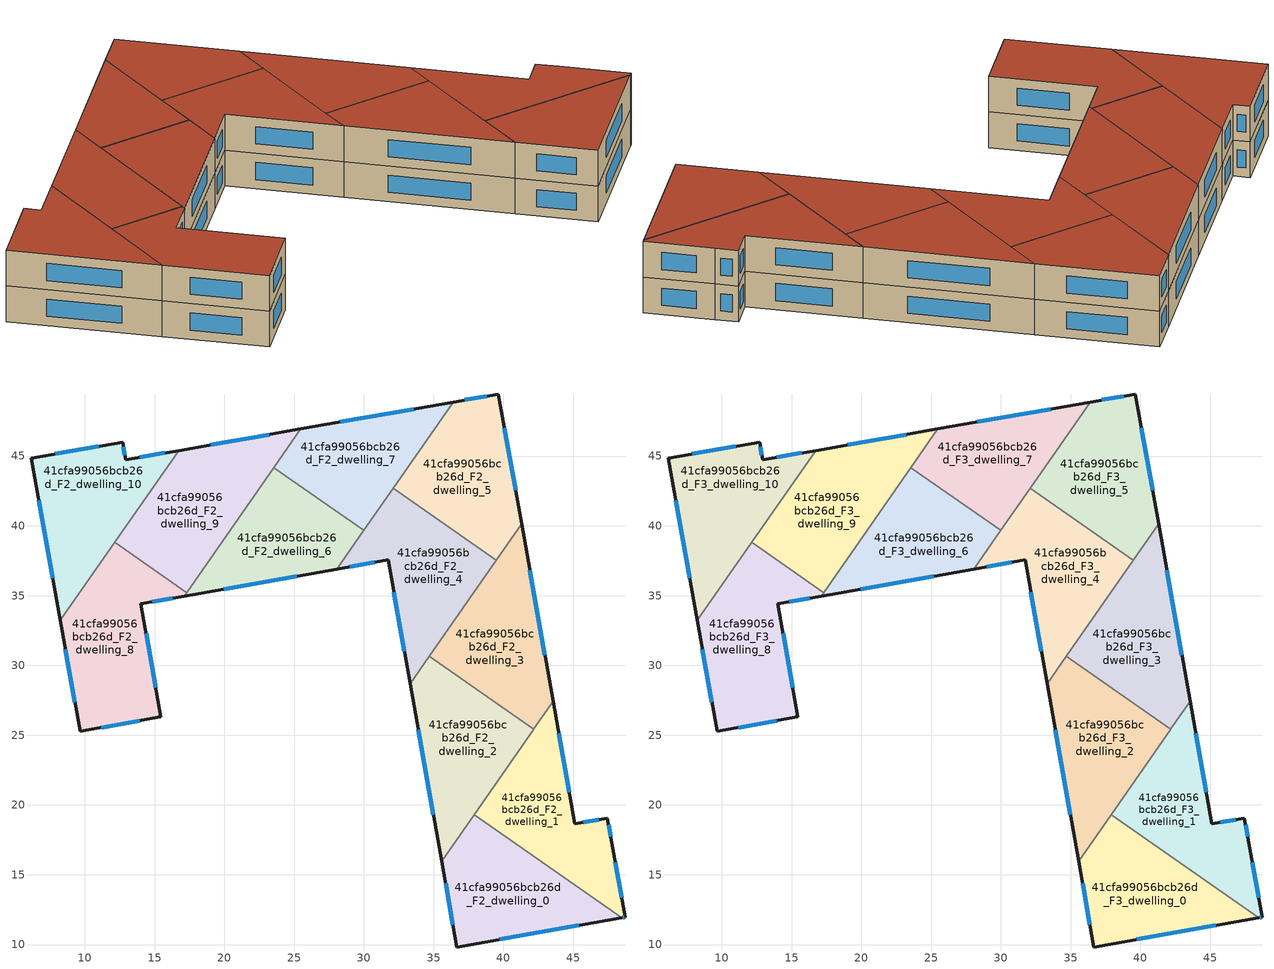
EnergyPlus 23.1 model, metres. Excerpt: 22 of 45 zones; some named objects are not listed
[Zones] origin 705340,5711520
41cfa99056bcb26d_F2_dwelling_0
 floor to 41cfa99056bcb26d_F1_dwelling_0 (EU_floor_Construction): 48.47,11.92 36.66,9.83 35.57,15.98 37.89,19.31 z6
 wall outside (EU_wall_Construction): 35.57,15.98 36.66,9.83 48.47,11.92 z6:9
 wall to 41cfa99056bcb26d_F2_dwelling_1 (EU_wall_Construction): 48.47,11.92 37.89,19.31 z6:9
 wall to 41cfa99056bcb26d_F2_dwelling_2 (EU_wall_Construction): 37.89,19.31 35.57,15.98 z6:9
 window (EU_Window_Construction): 39.73,10.37 45.4,11.38 / 35.85,14.38 36.37,11.43 z6.78:8.22
41cfa99056bcb26d_F2_dwelling_1
 floor to 41cfa99056bcb26d_F1_dwelling_1 (EU_floor_Construction): 43.55,27.42 45.1,18.64 47.44,19.06 47.76,17.28 48.71,11.96 48.47,11.92 37.89,19.31 z6
 wall outside (EU_wall_Construction): 48.47,11.92 48.71,11.96 47.76,17.28 47.44,19.06 45.1,18.64 43.55,27.42 z6:9
 wall to 41cfa99056bcb26d_F2_dwelling_3 (EU_wall_Construction): 43.55,27.42 42.17,25.45 z6:9
 wall to 41cfa99056bcb26d_F2_dwelling_2 (EU_wall_Construction): 42.17,25.44 37.89,19.31 z6:9
 window (EU_Window_Construction): 46.84,18.95 45.71,18.75 / 47.68,17.74 47.53,18.6 / 48.46,13.34 48.01,15.9 / 48.54,11.93 48.65,11.95 / 44.7,20.92 43.95,25.13 z6.78:8.22
41cfa99056bcb26d_F2_dwelling_10
 floor to 41cfa99056bcb26d_F1_dwelling_10 (EU_floor_Construction): 16.74,45.4 8.24,33.23 6.18,44.85 12.7,46.01 12.94,44.72 z6
 wall outside (EU_wall_Construction): 16.74,45.4 12.94,44.72 12.7,46.01 6.18,44.85 8.24,33.23 z6:9
 wall to 41cfa99056bcb26d_F2_dwelling_9 (EU_wall_Construction): 12.14,38.82 16.74,45.4 z6:9
 wall to 41cfa99056bcb26d_F2_dwelling_8 (EU_wall_Construction): 8.24,33.23 12.15,38.82 z6:9
 window (EU_Window_Construction): 6.72,41.83 7.71,36.25 / 11.01,45.71 7.88,45.15 / 12.88,45.06 12.76,45.67 / 15.75,45.22 13.92,44.9 z6.78:8.22
41cfa99056bcb26d_F2_dwelling_2
 floor to 41cfa99056bcb26d_F1_dwelling_2 (EU_floor_Construction): 42.17,25.45 35.57,15.98 33.31,28.7 34.69,30.67 z6
 wall outside (EU_wall_Construction): 33.31,28.7 35.57,15.98 z6:9
 wall to 41cfa99056bcb26d_F2_dwelling_3 (EU_wall_Construction): 42.17,25.45 34.69,30.67 z6:9
 wall to 41cfa99056bcb26d_F2_dwelling_4 (EU_wall_Construction): 34.69,30.67 33.31,28.7 z6:9
 window (EU_Window_Construction): 33.9,25.39 34.98,19.29 z6.78:8.22
41cfa99056bcb26d_F2_dwelling_3
 floor to 41cfa99056bcb26d_F1_dwelling_3 (EU_floor_Construction): 41.29,40.14 43.55,27.42 42.17,25.45 34.69,30.67 z6
 wall outside (EU_wall_Construction): 43.55,27.42 41.29,40.14 z6:9
 wall to 41cfa99056bcb26d_F2_dwelling_5 (EU_wall_Construction): 41.29,40.14 39.49,37.55 z6:9
 wall to 41cfa99056bcb26d_F2_dwelling_4 (EU_wall_Construction): 39.48,37.55 34.68,30.67 z6:9
 window (EU_Window_Construction): 42.96,30.72 41.88,36.83 z6.78:8.22
41cfa99056bcb26d_F2_dwelling_4
 floor to 41cfa99056bcb26d_F1_dwelling_4 (EU_floor_Construction): 39.48,37.55 33.31,28.7 31.74,37.56 28.04,36.9 32.09,42.71 z6
 wall outside (EU_wall_Construction): 28.04,36.9 31.74,37.56 33.31,28.7 z6:9
 wall to 41cfa99056bcb26d_F2_dwelling_5 (EU_wall_Construction): 39.48,37.55 32.09,42.71 z6:9
 wall to 41cfa99056bcb26d_F2_dwelling_7 (EU_wall_Construction): 32.09,42.71 29.97,39.68 z6:9
 wall to 41cfa99056bcb26d_F2_dwelling_6 (EU_wall_Construction): 29.97,39.68 28.04,36.9 z6:9
 window (EU_Window_Construction): 29,37.07 30.77,37.39 / 32.14,35.25 32.9,31 z6.78:8.22
41cfa99056bcb26d_F2_dwelling_5
 floor to 41cfa99056bcb26d_F1_dwelling_5 (EU_floor_Construction): 39.64,49.45 41.29,40.14 39.48,37.55 32.09,42.71 36.39,48.87 z6
 wall outside (EU_wall_Construction): 41.29,40.14 39.64,49.45 36.39,48.87 z6:9
 wall to 41cfa99056bcb26d_F2_dwelling_7 (EU_wall_Construction): 36.39,48.87 32.09,42.71 z6:9
 window (EU_Window_Construction): 38.8,49.3 37.24,49.02 / 40.86,42.56 40.07,47.03 z6.78:8.22
41cfa99056bcb26d_F2_dwelling_6
 floor to 41cfa99056bcb26d_F1_dwelling_6 (EU_floor_Construction): 29.97,39.68 28.04,36.9 17.12,34.97 23.54,44.17 z6
 wall outside (EU_wall_Construction): 17.12,34.97 28.04,36.9 z6:9
 wall to 41cfa99056bcb26d_F2_dwelling_7 (EU_wall_Construction): 29.97,39.68 23.54,44.17 z6:9
 wall to 41cfa99056bcb26d_F2_dwelling_9 (EU_wall_Construction): 23.54,44.17 17.3,35.22 z6:9
 wall to 41cfa99056bcb26d_F2_dwelling_8 (EU_wall_Construction): 17.3,35.22 17.12,34.97 z6:9
 window (EU_Window_Construction): 19.96,35.47 25.2,36.4 z6.78:8.22
41cfa99056bcb26d_F2_dwelling_7
 floor to 41cfa99056bcb26d_F1_dwelling_7 (EU_floor_Construction): 36.39,48.87 29.97,39.68 23.54,44.17 25.48,46.94 z6
 wall outside (EU_wall_Construction): 36.39,48.87 25.48,46.94 z6:9
 wall to 41cfa99056bcb26d_F2_dwelling_9 (EU_wall_Construction): 25.48,46.94 23.54,44.17 z6:9
 window (EU_Window_Construction): 33.56,48.37 28.32,47.44 z6.78:8.22
41cfa99056bcb26d_F2_dwelling_8
 floor to 41cfa99056bcb26d_F1_dwelling_8 (EU_floor_Construction): 17.3,35.22 17.12,34.97 14.01,34.42 15.45,26.31 9.66,25.28 8.24,33.23 12.15,38.82 z6
 wall outside (EU_wall_Construction): 8.24,33.23 9.66,25.28 15.45,26.31 14.01,34.42 17.12,34.97 z6:9
 wall to 41cfa99056bcb26d_F2_dwelling_9 (EU_wall_Construction): 17.3,35.22 12.15,38.82 z6:9
 window (EU_Window_Construction): 11.17,25.55 13.95,26.04 / 8.61,31.17 9.29,27.35 / 14.82,34.57 16.32,34.83 / 15.08,28.42 14.39,32.31 z6.78:8.22
41cfa99056bcb26d_F2_dwelling_9
 floor to 41cfa99056bcb26d_F1_dwelling_9 (EU_floor_Construction): 25.48,46.94 17.3,35.22 12.15,38.82 16.74,45.4 z6
 wall outside (EU_wall_Construction): 25.48,46.94 16.74,45.4 z6:9
 window (EU_Window_Construction): 23.21,46.54 19.01,45.8 z6.78:8.22
41cfa99056bcb26d_F3_dwelling_0
 floor to 41cfa99056bcb26d_F2_dwelling_0 (EU_floor_Construction): 48.47,11.92 36.66,9.83 35.57,15.98 37.89,19.31 z9
 wall outside (EU_wall_Construction): 35.57,15.98 36.66,9.83 48.47,11.92 z9:12
 wall to 41cfa99056bcb26d_F3_dwelling_1 (EU_wall_Construction): 48.47,11.92 37.89,19.31 z9:12
 wall to 41cfa99056bcb26d_F3_dwelling_2 (EU_wall_Construction): 37.89,19.31 35.57,15.98 z9:12
 window (EU_Window_Construction): 39.73,10.37 45.4,11.38 / 35.85,14.38 36.37,11.43 z9.78:11.22
 roof outside (EU_roof_Construction): 48.47,11.92 37.89,19.31 35.57,15.98 36.66,9.83 z12
41cfa99056bcb26d_F3_dwelling_1
 floor to 41cfa99056bcb26d_F2_dwelling_1 (EU_floor_Construction): 43.55,27.42 45.1,18.64 47.44,19.06 47.76,17.28 48.71,11.96 48.47,11.92 37.89,19.31 z9
 wall outside (EU_wall_Construction): 48.47,11.92 48.71,11.96 47.76,17.28 47.44,19.06 45.1,18.64 43.55,27.42 z9:12
 wall to 41cfa99056bcb26d_F3_dwelling_3 (EU_wall_Construction): 43.55,27.42 42.17,25.45 z9:12
 wall to 41cfa99056bcb26d_F3_dwelling_2 (EU_wall_Construction): 42.17,25.44 37.89,19.31 z9:12
 window (EU_Window_Construction): 46.84,18.95 45.71,18.75 / 47.68,17.74 47.53,18.6 / 48.46,13.34 48.01,15.9 / 48.54,11.93 48.65,11.95 / 44.7,20.92 43.95,25.13 z9.78:11.22
 roof outside (EU_roof_Construction): 48.71,11.96 47.76,17.28 47.44,19.06 45.1,18.64 43.55,27.42 37.89,19.31 48.47,11.92 z12
41cfa99056bcb26d_F3_dwelling_10
 floor to 41cfa99056bcb26d_F2_dwelling_10 (EU_floor_Construction): 16.74,45.4 8.24,33.23 6.18,44.85 12.7,46.01 12.94,44.72 z9
 wall outside (EU_wall_Construction): 16.74,45.4 12.94,44.72 12.7,46.01 6.18,44.85 8.24,33.23 z9:12
 wall to 41cfa99056bcb26d_F3_dwelling_9 (EU_wall_Construction): 12.14,38.82 16.74,45.4 z9:12
 wall to 41cfa99056bcb26d_F3_dwelling_8 (EU_wall_Construction): 8.24,33.23 12.15,38.82 z9:12
 window (EU_Window_Construction): 6.72,41.83 7.71,36.25 / 11.01,45.71 7.88,45.15 / 12.88,45.06 12.76,45.67 / 15.75,45.22 13.92,44.9 z9.78:11.22
 roof outside (EU_roof_Construction): 8.24,33.23 16.74,45.4 12.94,44.72 12.7,46.01 6.18,44.85 z12
41cfa99056bcb26d_F3_dwelling_2
 floor to 41cfa99056bcb26d_F2_dwelling_2 (EU_floor_Construction): 42.17,25.45 35.57,15.98 33.31,28.7 34.69,30.67 z9
 wall outside (EU_wall_Construction): 33.31,28.7 35.57,15.98 z9:12
 wall to 41cfa99056bcb26d_F3_dwelling_3 (EU_wall_Construction): 42.17,25.45 34.69,30.67 z9:12
 wall to 41cfa99056bcb26d_F3_dwelling_4 (EU_wall_Construction): 34.69,30.67 33.31,28.7 z9:12
 window (EU_Window_Construction): 33.9,25.39 34.98,19.29 z9.78:11.22
 roof outside (EU_roof_Construction): 35.57,15.98 42.17,25.45 34.69,30.67 33.31,28.7 z12
41cfa99056bcb26d_F3_dwelling_3
 floor to 41cfa99056bcb26d_F2_dwelling_3 (EU_floor_Construction): 41.29,40.14 43.55,27.42 42.17,25.45 34.69,30.67 z9
 wall outside (EU_wall_Construction): 43.55,27.42 41.29,40.14 z9:12
 wall to 41cfa99056bcb26d_F3_dwelling_5 (EU_wall_Construction): 41.29,40.14 39.49,37.55 z9:12
 wall to 41cfa99056bcb26d_F3_dwelling_4 (EU_wall_Construction): 39.48,37.55 34.68,30.67 z9:12
 window (EU_Window_Construction): 42.96,30.72 41.88,36.83 z9.78:11.22
 roof outside (EU_roof_Construction): 42.17,25.45 43.55,27.42 41.29,40.14 34.69,30.67 z12
41cfa99056bcb26d_F3_dwelling_4
 floor to 41cfa99056bcb26d_F2_dwelling_4 (EU_floor_Construction): 39.48,37.55 33.31,28.7 31.74,37.56 28.04,36.9 32.09,42.71 z9
 wall outside (EU_wall_Construction): 28.04,36.9 31.74,37.56 33.31,28.7 z9:12
 wall to 41cfa99056bcb26d_F3_dwelling_5 (EU_wall_Construction): 39.48,37.55 32.09,42.71 z9:12
 wall to 41cfa99056bcb26d_F3_dwelling_7 (EU_wall_Construction): 32.09,42.71 29.97,39.68 z9:12
 wall to 41cfa99056bcb26d_F3_dwelling_6 (EU_wall_Construction): 29.97,39.68 28.04,36.9 z9:12
 window (EU_Window_Construction): 29,37.07 30.77,37.39 / 32.14,35.25 32.9,31 z9.78:11.22
 roof outside (EU_roof_Construction): 33.31,28.7 39.48,37.55 32.09,42.71 28.04,36.9 31.74,37.56 z12
41cfa99056bcb26d_F3_dwelling_5
 floor to 41cfa99056bcb26d_F2_dwelling_5 (EU_floor_Construction): 39.64,49.45 41.29,40.14 39.48,37.55 32.09,42.71 36.39,48.87 z9
 wall outside (EU_wall_Construction): 41.29,40.14 39.64,49.45 36.39,48.87 z9:12
 wall to 41cfa99056bcb26d_F3_dwelling_7 (EU_wall_Construction): 36.39,48.87 32.09,42.71 z9:12
 window (EU_Window_Construction): 38.8,49.3 37.24,49.02 / 40.86,42.56 40.07,47.03 z9.78:11.22
 roof outside (EU_roof_Construction): 39.48,37.55 41.29,40.14 39.64,49.45 36.39,48.87 32.09,42.71 z12
41cfa99056bcb26d_F3_dwelling_6
 floor to 41cfa99056bcb26d_F2_dwelling_6 (EU_floor_Construction): 29.97,39.68 28.04,36.9 17.12,34.97 23.54,44.17 z9
 wall outside (EU_wall_Construction): 17.12,34.97 28.04,36.9 z9:12
 wall to 41cfa99056bcb26d_F3_dwelling_7 (EU_wall_Construction): 29.97,39.68 23.54,44.17 z9:12
 wall to 41cfa99056bcb26d_F3_dwelling_9 (EU_wall_Construction): 23.54,44.17 17.3,35.22 z9:12
 wall to 41cfa99056bcb26d_F3_dwelling_8 (EU_wall_Construction): 17.3,35.22 17.12,34.97 z9:12
 window (EU_Window_Construction): 19.96,35.47 25.2,36.4 z9.78:11.22
 roof outside (EU_roof_Construction): 28.04,36.9 29.97,39.68 23.54,44.17 17.12,34.97 z12
41cfa99056bcb26d_F3_dwelling_7
 floor to 41cfa99056bcb26d_F2_dwelling_7 (EU_floor_Construction): 36.39,48.87 29.97,39.68 23.54,44.17 25.48,46.94 z9
 wall outside (EU_wall_Construction): 36.39,48.87 25.48,46.94 z9:12
 wall to 41cfa99056bcb26d_F3_dwelling_9 (EU_wall_Construction): 25.48,46.94 23.54,44.17 z9:12
 window (EU_Window_Construction): 33.56,48.37 28.32,47.44 z9.78:11.22
 roof outside (EU_roof_Construction): 29.97,39.68 36.39,48.87 25.48,46.94 23.54,44.17 z12
41cfa99056bcb26d_F3_dwelling_8
 floor to 41cfa99056bcb26d_F2_dwelling_8 (EU_floor_Construction): 17.3,35.22 17.12,34.97 14.01,34.42 15.45,26.31 9.66,25.28 8.24,33.23 12.15,38.82 z9
 wall outside (EU_wall_Construction): 8.24,33.23 9.66,25.28 15.45,26.31 14.01,34.42 17.12,34.97 z9:12
 wall to 41cfa99056bcb26d_F3_dwelling_9 (EU_wall_Construction): 17.3,35.22 12.15,38.82 z9:12
 window (EU_Window_Construction): 11.17,25.55 13.95,26.04 / 8.61,31.17 9.29,27.35 / 14.82,34.57 16.32,34.83 / 15.08,28.42 14.39,32.31 z9.78:11.22
 roof outside (EU_roof_Construction): 15.45,26.31 14.01,34.42 17.12,34.97 17.3,35.22 12.15,38.82 8.24,33.23 9.66,25.28 z12
41cfa99056bcb26d_F3_dwelling_9
 floor to 41cfa99056bcb26d_F2_dwelling_9 (EU_floor_Construction): 25.48,46.94 17.3,35.22 12.15,38.82 16.74,45.4 z9
 wall outside (EU_wall_Construction): 25.48,46.94 16.74,45.4 z9:12
 window (EU_Window_Construction): 23.21,46.54 19.01,45.8 z9.78:11.22
 roof outside (EU_roof_Construction): 17.3,35.22 25.48,46.94 16.74,45.4 12.15,38.82 z12
[Building]
EU S2 Campaign: North Axis=0; Terrain=City; Solar Distribution=FullExterior
[Site:Location]
London: Latitude=51.5; Longitude=-0.5; Time Zone=0; Elevation=25
[SizingPeriod:WeatherFileDays]
AnnualSizingPeriod: Begin Month=1; Begin Day of Month=1; End Month=12; End Day of Month=31; Day of Week for Start Day=Monday; Use Weather File Daylight Saving Period=No; Use Weather File Rain and Snow Indicators=No
[MATERIAL]
EU_InternalMass_Material: Roughness=MediumRough; Thickness=0.1; Conductivity=1; Density=1800; Specific Heat=900; Thermal Absorptance=0.9; Solar Absorptance=0.7; Visible Absorptance=0.7
[MATERIAL:NOMASS] Roughness=MediumRough; Thermal Absorptance=0.9; Solar Absorptance=0.7; Visible Absorptance=0.7
Name | Thermal Resistance
EU_wall_NoMass | 3.06955
EU_roof_NoMass | 4.82358
EU_floor_NoMass | 3.75167
[WINDOWMATERIAL:SIMPLEGLAZINGSYSTEM]
EU_Window_SimpleGlazing: UFactor=1.87571; Solar Heat Gain Coefficient=0.72; Visible Transmittance=0.72
[CONSTRUCTION]
EU_wall_Construction: EU_wall_NoMass
EU_roof_Construction: EU_roof_NoMass
EU_floor_Construction: EU_floor_NoMass
EU_Window_Construction: EU_Window_SimpleGlazing
EU_InternalMass_Construction: EU_InternalMass_Material
[ZONE] Type=1; Multiplier=1; Ceiling Height=autocalculate; Floor Area=autocalculate; Part of Total Floor Area=Yes
Name | Volume
41cfa99056bcb26d_F2_dwelling_0; 41cfa99056bcb26d_F3_dwelling_0 | 191.087
41cfa99056bcb26d_F2_dwelling_1; 41cfa99056bcb26d_F3_dwelling_1; 41cfa99056bcb26d_F2_dwelling_3; 41cfa99056bcb26d_F3_dwelling_3 | 191.063
41cfa99056bcb26d_F2_dwelling_10; 41cfa99056bcb26d_F3_dwelling_10 | 191.098
41cfa99056bcb26d_F2_dwelling_2; 41cfa99056bcb26d_F3_dwelling_2 | 191.1
41cfa99056bcb26d_F2_dwelling_4; 41cfa99056bcb26d_F3_dwelling_4 | 191.075
41cfa99056bcb26d_F2_dwelling_5; 41cfa99056bcb26d_F3_dwelling_5 | 191.086
41cfa99056bcb26d_F2_dwelling_6; 41cfa99056bcb26d_F3_dwelling_6 | 171.749
41cfa99056bcb26d_F2_dwelling_7; 41cfa99056bcb26d_F3_dwelling_7 | 171.738
41cfa99056bcb26d_F2_dwelling_8; 41cfa99056bcb26d_F3_dwelling_8; 41cfa99056bcb26d_F2_dwelling_9; 41cfa99056bcb26d_F3_dwelling_9 | 210.401
[INTERNALMASS] Construction=EU_InternalMass_Construction
Name | Zone or ZoneList | Surface Area
41cfa99056bcb26d_F2_dwelling_0_EU_InternalMass | 41cfa99056bcb26d_F2_dwelling_0 | 63.6971
41cfa99056bcb26d_F2_dwelling_1_EU_InternalMass | 41cfa99056bcb26d_F2_dwelling_1 | 63.6877
41cfa99056bcb26d_F2_dwelling_2_EU_InternalMass | 41cfa99056bcb26d_F2_dwelling_2 | 63.6992
41cfa99056bcb26d_F2_dwelling_3_EU_InternalMass | 41cfa99056bcb26d_F2_dwelling_3 | 63.6837
41cfa99056bcb26d_F2_dwelling_4_EU_InternalMass | 41cfa99056bcb26d_F2_dwelling_4 | 63.6917
41cfa99056bcb26d_F2_dwelling_5_EU_InternalMass | 41cfa99056bcb26d_F2_dwelling_5 | 63.6954
41cfa99056bcb26d_F2_dwelling_6_EU_InternalMass | 41cfa99056bcb26d_F2_dwelling_6 | 57.247
41cfa99056bcb26d_F2_dwelling_7_EU_InternalMass | 41cfa99056bcb26d_F2_dwelling_7 | 57.243
41cfa99056bcb26d_F2_dwelling_8_EU_InternalMass | 41cfa99056bcb26d_F2_dwelling_8 | 70.1344
41cfa99056bcb26d_F2_dwelling_9_EU_InternalMass | 41cfa99056bcb26d_F2_dwelling_9 | 70.1315
41cfa99056bcb26d_F2_dwelling_10_EU_InternalMass | 41cfa99056bcb26d_F2_dwelling_10 | 63.699
41cfa99056bcb26d_F3_dwelling_0_EU_InternalMass | 41cfa99056bcb26d_F3_dwelling_0 | 63.6971
41cfa99056bcb26d_F3_dwelling_1_EU_InternalMass | 41cfa99056bcb26d_F3_dwelling_1 | 63.6877
41cfa99056bcb26d_F3_dwelling_2_EU_InternalMass | 41cfa99056bcb26d_F3_dwelling_2 | 63.6992
41cfa99056bcb26d_F3_dwelling_3_EU_InternalMass | 41cfa99056bcb26d_F3_dwelling_3 | 63.6837
41cfa99056bcb26d_F3_dwelling_4_EU_InternalMass | 41cfa99056bcb26d_F3_dwelling_4 | 63.6917
41cfa99056bcb26d_F3_dwelling_5_EU_InternalMass | 41cfa99056bcb26d_F3_dwelling_5 | 63.6954
41cfa99056bcb26d_F3_dwelling_6_EU_InternalMass | 41cfa99056bcb26d_F3_dwelling_6 | 57.247
41cfa99056bcb26d_F3_dwelling_7_EU_InternalMass | 41cfa99056bcb26d_F3_dwelling_7 | 57.243
41cfa99056bcb26d_F3_dwelling_8_EU_InternalMass | 41cfa99056bcb26d_F3_dwelling_8 | 70.1344
41cfa99056bcb26d_F3_dwelling_9_EU_InternalMass | 41cfa99056bcb26d_F3_dwelling_9 | 70.1315
41cfa99056bcb26d_F3_dwelling_10_EU_InternalMass | 41cfa99056bcb26d_F3_dwelling_10 | 63.699
[OTHEREQUIPMENT] Fuel Type=Electricity; Design Level Calculation Method=Watts/Area; Power per Zone Floor Area=1; Fraction Latent=0; Fraction Radiant=0; Fraction Lost=0; Carbon Dioxide Generation Rate=0; EndUse Subcategory=EU_Step8_InternalGains
Name | Zone or ZoneList or Space or SpaceList | Schedule
EU_Step8_InternalGain_41cfa99056bcb26d_F2_dwelling_0_f000 | 41cfa99056bcb26d_F2_dwelling_0 | EU_Step8_GainSchedule_41cfa99056bcb26d_F2_dwelling_0_f000
EU_Step8_InternalGain_41cfa99056bcb26d_F2_dwelling_1_f000 | 41cfa99056bcb26d_F2_dwelling_1 | EU_Step8_GainSchedule_41cfa99056bcb26d_F2_dwelling_1_f000
EU_Step8_InternalGain_41cfa99056bcb26d_F2_dwelling_2_f000 | 41cfa99056bcb26d_F2_dwelling_2 | EU_Step8_GainSchedule_41cfa99056bcb26d_F2_dwelling_2_f000
EU_Step8_InternalGain_41cfa99056bcb26d_F2_dwelling_3_f000 | 41cfa99056bcb26d_F2_dwelling_3 | EU_Step8_GainSchedule_41cfa99056bcb26d_F2_dwelling_3_f000
EU_Step8_InternalGain_41cfa99056bcb26d_F2_dwelling_4_f000 | 41cfa99056bcb26d_F2_dwelling_4 | EU_Step8_GainSchedule_41cfa99056bcb26d_F2_dwelling_4_f000
EU_Step8_InternalGain_41cfa99056bcb26d_F2_dwelling_5_f000 | 41cfa99056bcb26d_F2_dwelling_5 | EU_Step8_GainSchedule_41cfa99056bcb26d_F2_dwelling_5_f000
EU_Step8_InternalGain_41cfa99056bcb26d_F2_dwelling_6_f000 | 41cfa99056bcb26d_F2_dwelling_6 | EU_Step8_GainSchedule_41cfa99056bcb26d_F2_dwelling_6_f000
EU_Step8_InternalGain_41cfa99056bcb26d_F2_dwelling_7_f000 | 41cfa99056bcb26d_F2_dwelling_7 | EU_Step8_GainSchedule_41cfa99056bcb26d_F2_dwelling_7_f000
EU_Step8_InternalGain_41cfa99056bcb26d_F2_dwelling_8_f000 | 41cfa99056bcb26d_F2_dwelling_8 | EU_Step8_GainSchedule_41cfa99056bcb26d_F2_dwelling_8_f000
EU_Step8_InternalGain_41cfa99056bcb26d_F2_dwelling_9_f000 | 41cfa99056bcb26d_F2_dwelling_9 | EU_Step8_GainSchedule_41cfa99056bcb26d_F2_dwelling_9_f000
EU_Step8_InternalGain_41cfa99056bcb26d_F2_dwelling_10_f000 | 41cfa99056bcb26d_F2_dwelling_10 | EU_Step8_GainSchedule_41cfa99056bcb26d_F2_dwelling_10_f000
EU_Step8_InternalGain_41cfa99056bcb26d_F3_dwelling_0_f000 | 41cfa99056bcb26d_F3_dwelling_0 | EU_Step8_GainSchedule_41cfa99056bcb26d_F3_dwelling_0_f000
EU_Step8_InternalGain_41cfa99056bcb26d_F3_dwelling_1_f000 | 41cfa99056bcb26d_F3_dwelling_1 | EU_Step8_GainSchedule_41cfa99056bcb26d_F3_dwelling_1_f000
EU_Step8_InternalGain_41cfa99056bcb26d_F3_dwelling_2_f000 | 41cfa99056bcb26d_F3_dwelling_2 | EU_Step8_GainSchedule_41cfa99056bcb26d_F3_dwelling_2_f000
EU_Step8_InternalGain_41cfa99056bcb26d_F3_dwelling_3_f000 | 41cfa99056bcb26d_F3_dwelling_3 | EU_Step8_GainSchedule_41cfa99056bcb26d_F3_dwelling_3_f000
EU_Step8_InternalGain_41cfa99056bcb26d_F3_dwelling_4_f000 | 41cfa99056bcb26d_F3_dwelling_4 | EU_Step8_GainSchedule_41cfa99056bcb26d_F3_dwelling_4_f000
EU_Step8_InternalGain_41cfa99056bcb26d_F3_dwelling_5_f000 | 41cfa99056bcb26d_F3_dwelling_5 | EU_Step8_GainSchedule_41cfa99056bcb26d_F3_dwelling_5_f000
EU_Step8_InternalGain_41cfa99056bcb26d_F3_dwelling_6_f000 | 41cfa99056bcb26d_F3_dwelling_6 | EU_Step8_GainSchedule_41cfa99056bcb26d_F3_dwelling_6_f000
EU_Step8_InternalGain_41cfa99056bcb26d_F3_dwelling_7_f000 | 41cfa99056bcb26d_F3_dwelling_7 | EU_Step8_GainSchedule_41cfa99056bcb26d_F3_dwelling_7_f000
EU_Step8_InternalGain_41cfa99056bcb26d_F3_dwelling_8_f000 | 41cfa99056bcb26d_F3_dwelling_8 | EU_Step8_GainSchedule_41cfa99056bcb26d_F3_dwelling_8_f000
EU_Step8_InternalGain_41cfa99056bcb26d_F3_dwelling_9_f000 | 41cfa99056bcb26d_F3_dwelling_9 | EU_Step8_GainSchedule_41cfa99056bcb26d_F3_dwelling_9_f000
EU_Step8_InternalGain_41cfa99056bcb26d_F3_dwelling_10_f000 | 41cfa99056bcb26d_F3_dwelling_10 | EU_Step8_GainSchedule_41cfa99056bcb26d_F3_dwelling_10_f000
[ZONEVENTILATION:DESIGNFLOWRATE] Schedule=EU_AlwaysOn; Design Flow Rate Calculation Method=AirChanges/Hour; Air Changes per Hour=0.493607; Ventilation Type=Natural; Fan Pressure Rise=0; Fan Total Efficiency=1; Constant Term Coefficient=1; Temperature Term Coefficient=0; Velocity Term Coefficient=0; Velocity Squared Term Coefficient=0; Minimum Indoor Temperature=-100; Maximum Indoor Temperature=100; Delta Temperature=-100; Minimum Outdoor Temperature=-100; Maximum Outdoor Temperature=100; Maximum Wind Speed=40
Name | Zone or ZoneList or Space or SpaceList
EU_ConstantAir_41cfa99056bcb26d_F2_dwelling_0 | 41cfa99056bcb26d_F2_dwelling_0
EU_ConstantAir_41cfa99056bcb26d_F2_dwelling_1 | 41cfa99056bcb26d_F2_dwelling_1
EU_ConstantAir_41cfa99056bcb26d_F2_dwelling_2 | 41cfa99056bcb26d_F2_dwelling_2
EU_ConstantAir_41cfa99056bcb26d_F2_dwelling_3 | 41cfa99056bcb26d_F2_dwelling_3
EU_ConstantAir_41cfa99056bcb26d_F2_dwelling_4 | 41cfa99056bcb26d_F2_dwelling_4
EU_ConstantAir_41cfa99056bcb26d_F2_dwelling_5 | 41cfa99056bcb26d_F2_dwelling_5
EU_ConstantAir_41cfa99056bcb26d_F2_dwelling_6 | 41cfa99056bcb26d_F2_dwelling_6
EU_ConstantAir_41cfa99056bcb26d_F2_dwelling_7 | 41cfa99056bcb26d_F2_dwelling_7
EU_ConstantAir_41cfa99056bcb26d_F2_dwelling_8 | 41cfa99056bcb26d_F2_dwelling_8
EU_ConstantAir_41cfa99056bcb26d_F2_dwelling_9 | 41cfa99056bcb26d_F2_dwelling_9
EU_ConstantAir_41cfa99056bcb26d_F2_dwelling_10 | 41cfa99056bcb26d_F2_dwelling_10
EU_ConstantAir_41cfa99056bcb26d_F3_dwelling_0 | 41cfa99056bcb26d_F3_dwelling_0
EU_ConstantAir_41cfa99056bcb26d_F3_dwelling_1 | 41cfa99056bcb26d_F3_dwelling_1
EU_ConstantAir_41cfa99056bcb26d_F3_dwelling_2 | 41cfa99056bcb26d_F3_dwelling_2
EU_ConstantAir_41cfa99056bcb26d_F3_dwelling_3 | 41cfa99056bcb26d_F3_dwelling_3
EU_ConstantAir_41cfa99056bcb26d_F3_dwelling_4 | 41cfa99056bcb26d_F3_dwelling_4
EU_ConstantAir_41cfa99056bcb26d_F3_dwelling_5 | 41cfa99056bcb26d_F3_dwelling_5
EU_ConstantAir_41cfa99056bcb26d_F3_dwelling_6 | 41cfa99056bcb26d_F3_dwelling_6
EU_ConstantAir_41cfa99056bcb26d_F3_dwelling_7 | 41cfa99056bcb26d_F3_dwelling_7
EU_ConstantAir_41cfa99056bcb26d_F3_dwelling_8 | 41cfa99056bcb26d_F3_dwelling_8
EU_ConstantAir_41cfa99056bcb26d_F3_dwelling_9 | 41cfa99056bcb26d_F3_dwelling_9
EU_ConstantAir_41cfa99056bcb26d_F3_dwelling_10 | 41cfa99056bcb26d_F3_dwelling_10
[HVACTEMPLATE:ZONE:IDEALLOADSAIRSYSTEM] System Availability Schedule=EU_AlwaysOn; Maximum Heating Supply Air Temperature=50; Minimum Cooling Supply Air Temperature=13; Maximum Heating Supply Air Humidity Ratio=0.0156; Minimum Cooling Supply Air Humidity Ratio=0.0077; Heating Limit=NoLimit; Cooling Limit=NoLimit; Heating Availability Schedule=EU_AlwaysOn; Cooling Availability Schedule=EU_CoolingOff; Dehumidification Control Type=ConstantSensibleHeatRatio; Cooling Sensible Heat Ratio=0.7; Dehumidification Setpoint=60; Humidification Control Type=None; Humidification Setpoint=30; Outdoor Air Method=None; Outdoor Air Flow Rate per Person=0.00944; Outdoor Air Flow Rate per Zone Floor Area=0; Outdoor Air Flow Rate per Zone=0; Demand Controlled Ventilation Type=None; Outdoor Air Economizer Type=NoEconomizer; Heat Recovery Type=None; Sensible Heat Recovery Effectiveness=0.7; Latent Heat Recovery Effectiveness=0.65
Name | Template Thermostat
41cfa99056bcb26d_F2_dwelling_0 | EU_HeatOnly_41cfa99056bcb26d_F2_dwelling_0
41cfa99056bcb26d_F2_dwelling_1 | EU_HeatOnly_41cfa99056bcb26d_F2_dwelling_1
41cfa99056bcb26d_F2_dwelling_2 | EU_HeatOnly_41cfa99056bcb26d_F2_dwelling_2
41cfa99056bcb26d_F2_dwelling_3 | EU_HeatOnly_41cfa99056bcb26d_F2_dwelling_3
41cfa99056bcb26d_F2_dwelling_4 | EU_HeatOnly_41cfa99056bcb26d_F2_dwelling_4
41cfa99056bcb26d_F2_dwelling_5 | EU_HeatOnly_41cfa99056bcb26d_F2_dwelling_5
41cfa99056bcb26d_F2_dwelling_6 | EU_HeatOnly_41cfa99056bcb26d_F2_dwelling_6
41cfa99056bcb26d_F2_dwelling_7 | EU_HeatOnly_41cfa99056bcb26d_F2_dwelling_7
41cfa99056bcb26d_F2_dwelling_8 | EU_HeatOnly_41cfa99056bcb26d_F2_dwelling_8
41cfa99056bcb26d_F2_dwelling_9 | EU_HeatOnly_41cfa99056bcb26d_F2_dwelling_9
41cfa99056bcb26d_F2_dwelling_10 | EU_HeatOnly_41cfa99056bcb26d_F2_dwelling_10
41cfa99056bcb26d_F3_dwelling_0 | EU_HeatOnly_41cfa99056bcb26d_F3_dwelling_0
41cfa99056bcb26d_F3_dwelling_1 | EU_HeatOnly_41cfa99056bcb26d_F3_dwelling_1
41cfa99056bcb26d_F3_dwelling_2 | EU_HeatOnly_41cfa99056bcb26d_F3_dwelling_2
41cfa99056bcb26d_F3_dwelling_3 | EU_HeatOnly_41cfa99056bcb26d_F3_dwelling_3
41cfa99056bcb26d_F3_dwelling_4 | EU_HeatOnly_41cfa99056bcb26d_F3_dwelling_4
41cfa99056bcb26d_F3_dwelling_5 | EU_HeatOnly_41cfa99056bcb26d_F3_dwelling_5
41cfa99056bcb26d_F3_dwelling_6 | EU_HeatOnly_41cfa99056bcb26d_F3_dwelling_6
41cfa99056bcb26d_F3_dwelling_7 | EU_HeatOnly_41cfa99056bcb26d_F3_dwelling_7
41cfa99056bcb26d_F3_dwelling_8 | EU_HeatOnly_41cfa99056bcb26d_F3_dwelling_8
41cfa99056bcb26d_F3_dwelling_9 | EU_HeatOnly_41cfa99056bcb26d_F3_dwelling_9
41cfa99056bcb26d_F3_dwelling_10 | EU_HeatOnly_41cfa99056bcb26d_F3_dwelling_10
[SIZING:ZONE] Zone Cooling Design Supply Air Temperature Input Method=SupplyAirTemperature; Zone Cooling Design Supply Air Temperature=13; Zone Heating Design Supply Air Temperature Input Method=SupplyAirTemperature; Zone Heating Design Supply Air Temperature=50; Zone Cooling Design Supply Air Humidity Ratio=0.008; Zone Heating Design Supply Air Humidity Ratio=0.008; Cooling Design Air Flow Method=DesignDay; Cooling Design Air Flow Rate=0; Cooling Minimum Air Flow per Zone Floor Area=0.000762; Cooling Minimum Air Flow=0; Cooling Minimum Air Flow Fraction=0.2; Heating Design Air Flow Method=DesignDay; Heating Design Air Flow Rate=0; Heating Maximum Air Flow per Zone Floor Area=0.002032; Heating Maximum Air Flow=0.141576; Heating Maximum Air Flow Fraction=0.3; Account for Dedicated Outdoor Air System=No; Dedicated Outdoor Air System Control Strategy=NeutralSupplyAir; Dedicated Outdoor Air Low Setpoint Temperature for Design=autosize; Dedicated Outdoor Air High Setpoint Temperature for Design=autosize; Zone Load Sizing Method=Sensible Load Only No Latent Load; Zone Latent Cooling Design Supply Air Humidity Ratio Input Method=HumidityRatioDifference; Zone Cooling Design Supply Air Humidity Ratio Difference=0.005; Zone Latent Heating Design Supply Air Humidity Ratio Input Method=HumidityRatioDifference; Zone Humidification Design Supply Air Humidity Ratio Difference=0.005
41cfa99056bcb26d_F2_dwelling_0; 41cfa99056bcb26d_F2_dwelling_1; 41cfa99056bcb26d_F2_dwelling_2; 41cfa99056bcb26d_F2_dwelling_3; 41cfa99056bcb26d_F2_dwelling_4; 41cfa99056bcb26d_F2_dwelling_5; 41cfa99056bcb26d_F2_dwelling_6; 41cfa99056bcb26d_F2_dwelling_7; 41cfa99056bcb26d_F2_dwelling_8; 41cfa99056bcb26d_F2_dwelling_9; 41cfa99056bcb26d_F2_dwelling_10; 41cfa99056bcb26d_F3_dwelling_0; 41cfa99056bcb26d_F3_dwelling_1; 41cfa99056bcb26d_F3_dwelling_2; 41cfa99056bcb26d_F3_dwelling_3; 41cfa99056bcb26d_F3_dwelling_4; 41cfa99056bcb26d_F3_dwelling_5; 41cfa99056bcb26d_F3_dwelling_6; 41cfa99056bcb26d_F3_dwelling_7; 41cfa99056bcb26d_F3_dwelling_8; 41cfa99056bcb26d_F3_dwelling_9; 41cfa99056bcb26d_F3_dwelling_10
[SCHEDULE:CONSTANT]
Name | Hourly Value
EU_AlwaysOn | 1
EU_CoolingOff | 0
[SCHEDULE:FILE] Column Number=1; Rows to Skip at Top=0; Number of Hours of Data=8760; Column Separator=Comma; Interpolate to Timestep=No; Minutes per Item=60; Adjust Schedule for Daylight Savings=Yes
Name | File
EU_Step8_GainSchedule_41cfa99056bcb26d_F2_dwelling_0_f000 | ../../schedules/41cfa99056bcb26d/41cfa99056bcb26d_F2_dwelling_0_f000_gain.csv
EU_Step8_GainSchedule_41cfa99056bcb26d_F2_dwelling_1_f000 | ../../schedules/41cfa99056bcb26d/41cfa99056bcb26d_F2_dwelling_1_f000_gain.csv
EU_Step8_GainSchedule_41cfa99056bcb26d_F2_dwelling_2_f000 | ../../schedules/41cfa99056bcb26d/41cfa99056bcb26d_F2_dwelling_2_f000_gain.csv
EU_Step8_GainSchedule_41cfa99056bcb26d_F2_dwelling_3_f000 | ../../schedules/41cfa99056bcb26d/41cfa99056bcb26d_F2_dwelling_3_f000_gain.csv
EU_Step8_GainSchedule_41cfa99056bcb26d_F2_dwelling_4_f000 | ../../schedules/41cfa99056bcb26d/41cfa99056bcb26d_F2_dwelling_4_f000_gain.csv
EU_Step8_GainSchedule_41cfa99056bcb26d_F2_dwelling_5_f000 | ../../schedules/41cfa99056bcb26d/41cfa99056bcb26d_F2_dwelling_5_f000_gain.csv
EU_Step8_GainSchedule_41cfa99056bcb26d_F2_dwelling_6_f000 | ../../schedules/41cfa99056bcb26d/41cfa99056bcb26d_F2_dwelling_6_f000_gain.csv
EU_Step8_GainSchedule_41cfa99056bcb26d_F2_dwelling_7_f000 | ../../schedules/41cfa99056bcb26d/41cfa99056bcb26d_F2_dwelling_7_f000_gain.csv
EU_Step8_GainSchedule_41cfa99056bcb26d_F2_dwelling_8_f000 | ../../schedules/41cfa99056bcb26d/41cfa99056bcb26d_F2_dwelling_8_f000_gain.csv
EU_Step8_GainSchedule_41cfa99056bcb26d_F2_dwelling_9_f000 | ../../schedules/41cfa99056bcb26d/41cfa99056bcb26d_F2_dwelling_9_f000_gain.csv
EU_Step8_GainSchedule_41cfa99056bcb26d_F2_dwelling_10_f000 | ../../schedules/41cfa99056bcb26d/41cfa99056bcb26d_F2_dwelling_10_f000_gain.csv
EU_Step8_GainSchedule_41cfa99056bcb26d_F3_dwelling_0_f000 | ../../schedules/41cfa99056bcb26d/41cfa99056bcb26d_F3_dwelling_0_f000_gain.csv
EU_Step8_GainSchedule_41cfa99056bcb26d_F3_dwelling_1_f000 | ../../schedules/41cfa99056bcb26d/41cfa99056bcb26d_F3_dwelling_1_f000_gain.csv
EU_Step8_GainSchedule_41cfa99056bcb26d_F3_dwelling_2_f000 | ../../schedules/41cfa99056bcb26d/41cfa99056bcb26d_F3_dwelling_2_f000_gain.csv
EU_Step8_GainSchedule_41cfa99056bcb26d_F3_dwelling_3_f000 | ../../schedules/41cfa99056bcb26d/41cfa99056bcb26d_F3_dwelling_3_f000_gain.csv
EU_Step8_GainSchedule_41cfa99056bcb26d_F3_dwelling_4_f000 | ../../schedules/41cfa99056bcb26d/41cfa99056bcb26d_F3_dwelling_4_f000_gain.csv
EU_Step8_GainSchedule_41cfa99056bcb26d_F3_dwelling_5_f000 | ../../schedules/41cfa99056bcb26d/41cfa99056bcb26d_F3_dwelling_5_f000_gain.csv
EU_Step8_GainSchedule_41cfa99056bcb26d_F3_dwelling_6_f000 | ../../schedules/41cfa99056bcb26d/41cfa99056bcb26d_F3_dwelling_6_f000_gain.csv
EU_Step8_GainSchedule_41cfa99056bcb26d_F3_dwelling_7_f000 | ../../schedules/41cfa99056bcb26d/41cfa99056bcb26d_F3_dwelling_7_f000_gain.csv
EU_Step8_GainSchedule_41cfa99056bcb26d_F3_dwelling_8_f000 | ../../schedules/41cfa99056bcb26d/41cfa99056bcb26d_F3_dwelling_8_f000_gain.csv
EU_Step8_GainSchedule_41cfa99056bcb26d_F3_dwelling_9_f000 | ../../schedules/41cfa99056bcb26d/41cfa99056bcb26d_F3_dwelling_9_f000_gain.csv
EU_Step8_GainSchedule_41cfa99056bcb26d_F3_dwelling_10_f000 | ../../schedules/41cfa99056bcb26d/41cfa99056bcb26d_F3_dwelling_10_f000_gain.csv
